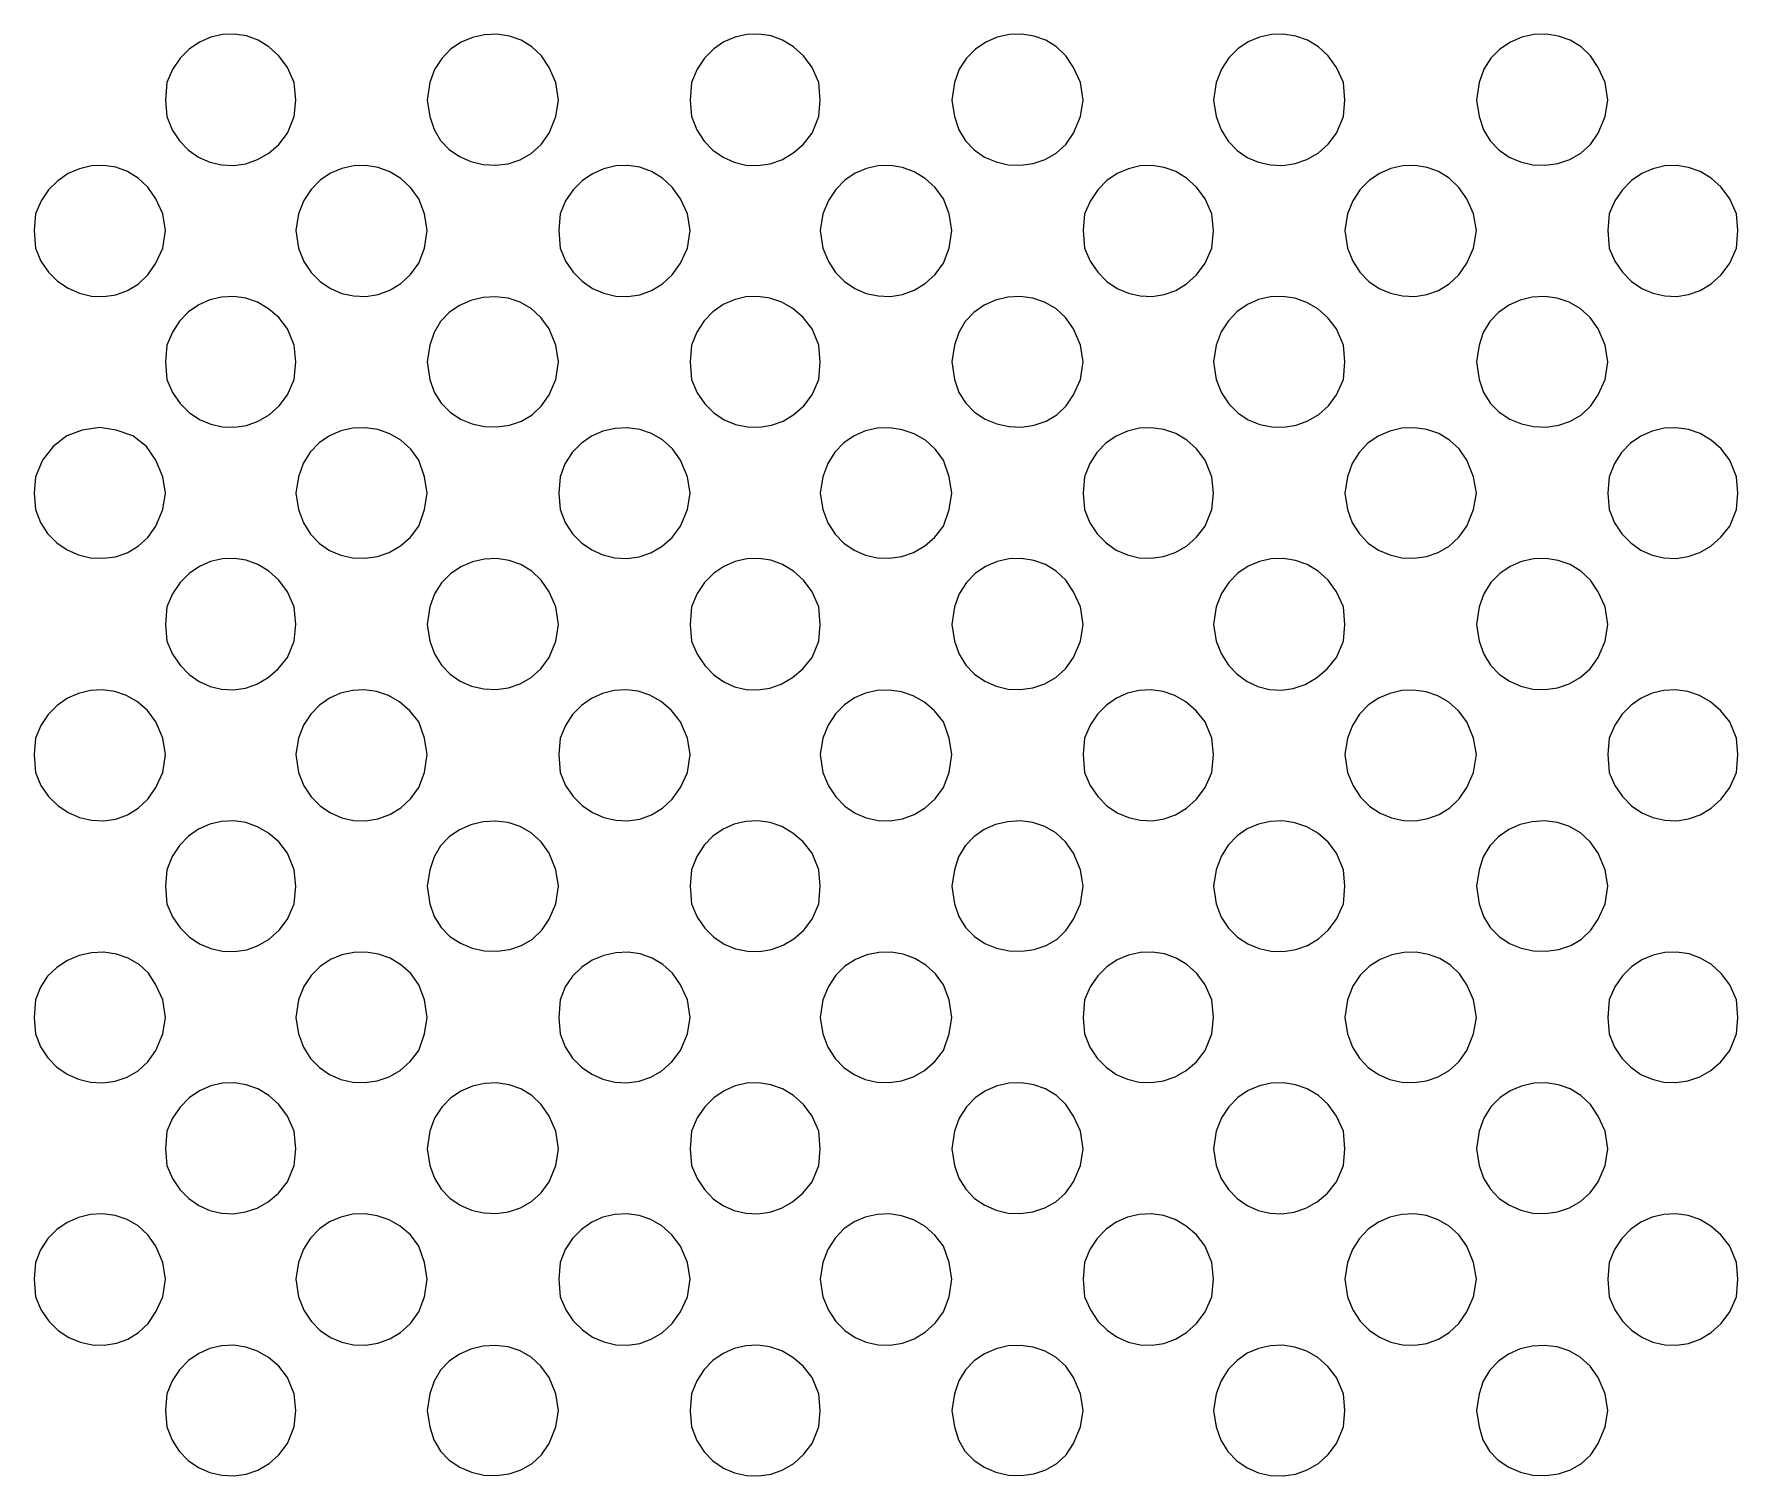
# Model space of a CAD drawing. Extents: x 0 to 242, y -13 to 199.
# Drawn here: x 53 to 85.79, y 139.39 to 167.15 of the extents above; entities that cross this region are included whole.
import ezdxf

# ---------------------------------------------------------------- set-up
doc = ezdxf.new("R2010")
doc.units = 0
doc.layers.add('GEOMETRY', color=7, linetype='Continuous')

msp = doc.modelspace()

# ---------------------------------------------------------------- linework, layer by layer
at = {"layer": 'GEOMETRY', "lineweight": 13}
for points in [[(58.036, 165.878), (58.009, 166.222), (57.877, 166.51), (57.711, 166.734), (57.52, 166.909), (57.31, 167.036), (57.087, 167.117), (56.857, 167.152), (56.626, 167.143), (56.4, 167.091), (56.186, 166.997), (55.988, 166.862), (55.813, 166.687), (55.667, 166.473), (55.557, 166.222), (55.531, 165.878), (55.557, 165.562), (55.659, 165.31), (55.799, 165.095), (55.97, 164.919), (56.167, 164.783), (56.382, 164.688), (56.61, 164.634), (56.844, 164.623), (57.077, 164.656), (57.303, 164.734), (57.516, 164.858), (57.709, 165.028), (57.877, 165.245), (58.009, 165.562), (58.036, 165.878)], [(63.096, 165.878), (63.043, 166.222), (62.911, 166.51), (62.764, 166.733), (62.582, 166.907), (62.374, 167.034), (62.148, 167.114), (61.911, 167.149), (61.672, 167.14), (61.438, 167.088), (61.217, 166.994), (61.016, 166.859), (60.845, 166.685), (60.71, 166.472), (60.619, 166.222), (60.566, 165.878), (60.619, 165.562), (60.698, 165.316), (60.824, 165.105), (60.99, 164.93), (61.187, 164.794), (61.407, 164.696), (61.643, 164.64), (61.885, 164.626), (62.126, 164.656), (62.357, 164.732), (62.57, 164.854), (62.758, 165.025), (62.911, 165.245), (63.043, 165.562), (63.096, 165.878)], [(68.132, 165.878), (68.105, 166.222), (67.974, 166.51), (67.809, 166.732), (67.618, 166.907), (67.407, 167.034), (67.184, 167.116), (66.953, 167.152), (66.72, 167.145), (66.494, 167.094), (66.278, 167), (66.08, 166.866), (65.906, 166.69), (65.762, 166.476), (65.654, 166.222), (65.628, 165.878), (65.654, 165.562), (65.756, 165.308), (65.896, 165.092), (66.066, 164.915), (66.261, 164.779), (66.475, 164.684), (66.701, 164.631), (66.933, 164.621), (67.166, 164.654), (67.392, 164.733), (67.606, 164.857), (67.802, 165.027), (67.974, 165.245), (68.105, 165.562), (68.132, 165.878)], [(73.194, 165.878), (73.14, 166.222), (73.008, 166.51), (72.86, 166.732), (72.679, 166.906), (72.472, 167.033), (72.246, 167.114), (72.01, 167.151), (71.772, 167.143), (71.538, 167.092), (71.317, 166.999), (71.117, 166.864), (70.945, 166.689), (70.808, 166.475), (70.715, 166.222), (70.663, 165.878), (70.715, 165.562), (70.797, 165.311), (70.927, 165.097), (71.095, 164.921), (71.293, 164.785), (71.515, 164.69), (71.751, 164.636), (71.992, 164.625), (72.232, 164.658), (72.462, 164.735), (72.673, 164.858), (72.858, 165.028), (73.008, 165.245), (73.14, 165.562), (73.194, 165.878)], [(78.228, 165.878), (78.202, 166.222), (78.07, 166.51), (77.908, 166.731), (77.718, 166.905), (77.507, 167.032), (77.282, 167.114), (77.048, 167.152), (76.814, 167.145), (76.585, 167.095), (76.368, 167.002), (76.169, 166.868), (75.995, 166.692), (75.853, 166.477), (75.749, 166.222), (75.698, 165.878), (75.749, 165.562), (75.846, 165.306), (75.983, 165.089), (76.153, 164.913), (76.35, 164.778), (76.567, 164.684), (76.797, 164.632), (77.033, 164.624), (77.269, 164.658), (77.497, 164.737), (77.712, 164.861), (77.905, 165.03), (78.07, 165.245), (78.202, 165.562), (78.228, 165.878)], [(83.289, 165.878), (83.237, 166.222), (83.105, 166.51), (82.956, 166.732), (82.774, 166.906), (82.567, 167.033), (82.342, 167.114), (82.106, 167.151), (81.867, 167.143), (81.634, 167.092), (81.414, 166.999), (81.213, 166.864), (81.041, 166.689), (80.905, 166.475), (80.812, 166.222), (80.759, 165.878), (80.812, 165.562), (80.894, 165.311), (81.024, 165.096), (81.192, 164.921), (81.39, 164.785), (81.611, 164.689), (81.846, 164.636), (82.088, 164.625), (82.328, 164.657), (82.557, 164.734), (82.769, 164.858), (82.954, 165.027), (83.105, 165.245), (83.237, 165.562), (83.289, 165.878)], [(55.531, 163.372), (55.477, 163.69), (55.346, 163.978), (55.19, 164.204), (55.006, 164.379), (54.798, 164.507), (54.574, 164.588), (54.342, 164.622), (54.107, 164.613), (53.876, 164.56), (53.657, 164.465), (53.456, 164.329), (53.279, 164.154), (53.134, 163.941), (53.027, 163.69), (53, 163.372), (53.027, 163.03), (53.133, 162.781), (53.277, 162.568), (53.453, 162.393), (53.655, 162.257), (53.874, 162.162), (54.105, 162.108), (54.34, 162.098), (54.573, 162.132), (54.797, 162.212), (55.005, 162.339), (55.19, 162.515), (55.346, 162.74), (55.477, 163.03), (55.531, 163.372)], [(60.566, 163.372), (60.512, 163.69), (60.408, 163.978), (60.246, 164.199), (60.056, 164.373), (59.845, 164.501), (59.62, 164.583), (59.387, 164.62), (59.152, 164.613), (58.923, 164.563), (58.705, 164.471), (58.506, 164.336), (58.333, 164.161), (58.191, 163.945), (58.087, 163.69), (58.036, 163.372), (58.087, 163.03), (58.189, 162.776), (58.33, 162.561), (58.504, 162.386), (58.703, 162.252), (58.921, 162.159), (59.151, 162.109), (59.387, 162.102), (59.621, 162.138), (59.847, 162.22), (60.058, 162.347), (60.247, 162.52), (60.408, 162.74), (60.512, 163.03), (60.566, 163.372)], [(65.628, 163.372), (65.576, 163.69), (65.443, 163.978), (65.281, 164.204), (65.092, 164.379), (64.883, 164.507), (64.659, 164.587), (64.428, 164.622), (64.195, 164.612), (63.967, 164.559), (63.751, 164.464), (63.551, 164.328), (63.376, 164.153), (63.231, 163.94), (63.123, 163.69), (63.097, 163.372), (63.123, 163.03), (63.231, 162.78), (63.376, 162.567), (63.551, 162.392), (63.75, 162.256), (63.967, 162.161), (64.194, 162.108), (64.427, 162.098), (64.659, 162.132), (64.882, 162.213), (65.092, 162.34), (65.281, 162.515), (65.443, 162.74), (65.576, 163.03), (65.628, 163.372)], [(70.663, 163.372), (70.61, 163.69), (70.505, 163.978), (70.341, 164.198), (70.15, 164.371), (69.939, 164.498), (69.714, 164.581), (69.481, 164.619), (69.247, 164.612), (69.019, 164.563), (68.802, 164.471), (68.604, 164.337), (68.431, 164.162), (68.288, 163.946), (68.184, 163.69), (68.132, 163.372), (68.184, 163.03), (68.287, 162.775), (68.428, 162.56), (68.601, 162.385), (68.8, 162.251), (69.017, 162.159), (69.246, 162.109), (69.481, 162.102), (69.715, 162.14), (69.94, 162.221), (70.152, 162.348), (70.342, 162.521), (70.505, 162.74), (70.61, 163.03), (70.663, 163.372)], [(75.698, 163.372), (75.671, 163.69), (75.539, 163.978), (75.373, 164.202), (75.182, 164.377), (74.972, 164.505), (74.749, 164.585), (74.519, 164.621), (74.289, 164.612), (74.063, 164.56), (73.848, 164.466), (73.65, 164.331), (73.476, 164.156), (73.33, 163.942), (73.219, 163.69), (73.194, 163.372), (73.219, 163.03), (73.329, 162.779), (73.474, 162.565), (73.649, 162.39), (73.847, 162.255), (74.061, 162.161), (74.287, 162.109), (74.518, 162.1), (74.749, 162.135), (74.972, 162.216), (75.182, 162.343), (75.373, 162.517), (75.539, 162.74), (75.671, 163.03), (75.698, 163.372)], [(80.759, 163.372), (80.706, 163.69), (80.575, 163.978), (80.422, 164.201), (80.239, 164.376), (80.032, 164.504), (79.81, 164.585), (79.578, 164.621), (79.343, 164.613), (79.113, 164.562), (78.895, 164.468), (78.696, 164.333), (78.523, 164.158), (78.382, 163.943), (78.281, 163.69), (78.229, 163.372), (78.281, 163.03), (78.379, 162.779), (78.519, 162.565), (78.692, 162.39), (78.891, 162.255), (79.109, 162.161), (79.339, 162.109), (79.575, 162.1), (79.808, 162.135), (80.031, 162.216), (80.238, 162.343), (80.422, 162.517), (80.575, 162.74), (80.706, 163.03), (80.759, 163.372)], [(85.794, 163.372), (85.768, 163.69), (85.636, 163.978), (85.469, 164.202), (85.278, 164.377), (85.068, 164.505), (84.845, 164.586), (84.616, 164.621), (84.385, 164.612), (84.159, 164.56), (83.944, 164.466), (83.747, 164.33), (83.572, 164.155), (83.426, 163.942), (83.316, 163.69), (83.289, 163.372), (83.316, 163.03), (83.426, 162.779), (83.571, 162.565), (83.745, 162.39), (83.943, 162.255), (84.158, 162.161), (84.384, 162.109), (84.615, 162.1), (84.845, 162.135), (85.069, 162.215), (85.279, 162.342), (85.47, 162.517), (85.636, 162.74), (85.768, 163.03), (85.794, 163.372)], [(58.036, 160.844), (58.009, 161.159), (57.877, 161.475), (57.708, 161.693), (57.513, 161.863), (57.3, 161.987), (57.075, 162.064), (56.842, 162.098), (56.61, 162.087), (56.383, 162.033), (56.169, 161.938), (55.973, 161.802), (55.801, 161.626), (55.661, 161.412), (55.557, 161.159), (55.531, 160.844), (55.557, 160.5), (55.665, 160.25), (55.809, 160.038), (55.984, 159.865), (56.183, 159.733), (56.399, 159.641), (56.627, 159.59), (56.859, 159.582), (57.091, 159.618), (57.314, 159.697), (57.524, 159.822), (57.714, 159.992), (57.877, 160.209), (58.009, 160.5), (58.036, 160.844)], [(63.096, 160.844), (63.043, 161.159), (62.911, 161.475), (62.756, 161.696), (62.568, 161.868), (62.354, 161.99), (62.123, 162.066), (61.883, 162.095), (61.641, 162.081), (61.407, 162.025), (61.187, 161.927), (60.991, 161.79), (60.825, 161.616), (60.699, 161.405), (60.619, 161.159), (60.566, 160.844), (60.619, 160.5), (60.703, 160.254), (60.835, 160.044), (61.006, 159.873), (61.207, 159.74), (61.431, 159.648), (61.669, 159.596), (61.913, 159.587), (62.153, 159.621), (62.381, 159.699), (62.589, 159.822), (62.769, 159.992), (62.911, 160.209), (63.043, 160.5), (63.096, 160.844)], [(68.132, 160.844), (68.105, 161.159), (67.974, 161.475), (67.801, 161.694), (67.604, 161.865), (67.389, 161.989), (67.163, 162.067), (66.931, 162.101), (66.7, 162.09), (66.474, 162.037), (66.261, 161.942), (66.067, 161.805), (65.896, 161.629), (65.757, 161.413), (65.654, 161.159), (65.628, 160.844), (65.654, 160.5), (65.762, 160.245), (65.908, 160.031), (66.084, 159.857), (66.283, 159.725), (66.5, 159.635), (66.728, 159.588), (66.961, 159.582), (67.192, 159.62), (67.416, 159.701), (67.624, 159.826), (67.813, 159.995), (67.974, 160.209), (68.105, 160.5), (68.132, 160.844)], [(73.194, 160.844), (73.14, 161.159), (73.008, 161.475), (72.852, 161.696), (72.664, 161.867), (72.45, 161.99), (72.22, 162.066), (71.98, 162.097), (71.739, 162.084), (71.505, 162.028), (71.286, 161.931), (71.089, 161.794), (70.923, 161.619), (70.796, 161.407), (70.715, 161.159), (70.663, 160.844), (70.715, 160.5), (70.799, 160.253), (70.931, 160.043), (71.102, 159.871), (71.304, 159.738), (71.528, 159.646), (71.766, 159.595), (72.009, 159.586), (72.249, 159.62), (72.477, 159.698), (72.685, 159.822), (72.865, 159.992), (73.008, 160.209), (73.14, 160.5), (73.194, 160.844)], [(78.228, 160.844), (78.202, 161.159), (78.07, 161.475), (77.903, 161.691), (77.708, 161.861), (77.494, 161.985), (77.266, 162.064), (77.032, 162.099), (76.797, 162.09), (76.568, 162.039), (76.352, 161.945), (76.156, 161.809), (75.986, 161.633), (75.848, 161.416), (75.749, 161.159), (75.698, 160.844), (75.749, 160.5), (75.852, 160.244), (75.995, 160.03), (76.17, 159.857), (76.37, 159.725), (76.589, 159.635), (76.82, 159.588), (77.056, 159.583), (77.29, 159.621), (77.515, 159.703), (77.725, 159.827), (77.912, 159.996), (78.07, 160.209), (78.202, 160.5), (78.228, 160.844)], [(83.289, 160.844), (83.237, 161.159), (83.105, 161.475), (82.949, 161.696), (82.76, 161.867), (82.546, 161.991), (82.316, 162.067), (82.077, 162.097), (81.836, 162.084), (81.602, 162.028), (81.383, 161.931), (81.187, 161.794), (81.021, 161.619), (80.893, 161.407), (80.812, 161.159), (80.759, 160.844), (80.812, 160.5), (80.897, 160.253), (81.029, 160.042), (81.2, 159.871), (81.402, 159.738), (81.625, 159.646), (81.862, 159.594), (82.105, 159.585), (82.344, 159.62), (82.572, 159.698), (82.78, 159.822), (82.961, 159.992), (83.105, 160.209), (83.237, 160.5), (83.289, 160.844)], [(55.531, 158.313), (55.477, 158.628), (55.346, 158.945), (55.163, 159.209), (54.898, 159.419), (54.582, 159.525), (54.265, 159.579), (53.923, 159.525), (53.633, 159.419), (53.369, 159.209), (53.159, 158.945), (53.027, 158.628), (53, 158.313), (53.027, 157.996), (53.123, 157.746), (53.261, 157.533), (53.435, 157.357), (53.635, 157.221), (53.856, 157.125), (54.089, 157.07), (54.328, 157.058), (54.564, 157.089), (54.792, 157.166), (55.003, 157.29), (55.19, 157.46), (55.346, 157.68), (55.477, 157.996), (55.531, 158.313)], [(60.566, 158.313), (60.512, 158.628), (60.408, 158.945), (60.249, 159.161), (60.059, 159.332), (59.845, 159.456), (59.615, 159.536), (59.377, 159.571), (59.137, 159.563), (58.904, 159.511), (58.684, 159.417), (58.485, 159.281), (58.314, 159.104), (58.179, 158.886), (58.087, 158.628), (58.036, 158.313), (58.087, 157.996), (58.184, 157.739), (58.32, 157.523), (58.491, 157.346), (58.688, 157.211), (58.905, 157.117), (59.135, 157.066), (59.371, 157.058), (59.607, 157.093), (59.836, 157.172), (60.05, 157.296), (60.243, 157.465), (60.408, 157.68), (60.512, 157.996), (60.566, 158.313)], [(65.628, 158.313), (65.576, 158.628), (65.443, 158.945), (65.286, 159.165), (65.098, 159.337), (64.886, 159.462), (64.658, 159.539), (64.42, 159.572), (64.181, 159.56), (63.947, 159.505), (63.727, 159.409), (63.527, 159.271), (63.355, 159.095), (63.217, 158.88), (63.123, 158.628), (63.097, 158.313), (63.123, 157.996), (63.223, 157.745), (63.363, 157.531), (63.535, 157.355), (63.733, 157.219), (63.949, 157.122), (64.178, 157.068), (64.413, 157.056), (64.647, 157.088), (64.873, 157.166), (65.086, 157.289), (65.278, 157.46), (65.443, 157.68), (65.576, 157.996), (65.628, 158.313)], [(70.663, 158.313), (70.61, 158.627), (70.505, 158.945), (70.344, 159.16), (70.154, 159.33), (69.94, 159.454), (69.71, 159.534), (69.472, 159.57), (69.233, 159.562), (69, 159.511), (68.781, 159.417), (68.582, 159.282), (68.412, 159.104), (68.276, 158.886), (68.184, 158.627), (68.132, 158.313), (68.184, 157.996), (68.28, 157.739), (68.417, 157.523), (68.587, 157.347), (68.783, 157.212), (68.999, 157.118), (69.228, 157.067), (69.464, 157.059), (69.7, 157.094), (69.928, 157.173), (70.143, 157.296), (70.338, 157.465), (70.505, 157.68), (70.61, 157.996), (70.663, 158.313)], [(75.698, 158.313), (75.671, 158.627), (75.539, 158.945), (75.376, 159.164), (75.185, 159.335), (74.973, 159.459), (74.745, 159.538), (74.51, 159.571), (74.274, 159.561), (74.044, 159.507), (73.826, 159.412), (73.628, 159.275), (73.456, 159.098), (73.318, 158.881), (73.219, 158.627), (73.194, 158.313), (73.219, 157.996), (73.321, 157.743), (73.462, 157.529), (73.633, 157.353), (73.829, 157.217), (74.045, 157.122), (74.272, 157.069), (74.505, 157.058), (74.738, 157.091), (74.964, 157.169), (75.178, 157.293), (75.371, 157.462), (75.539, 157.68), (75.671, 157.996), (75.698, 158.313)], [(80.759, 158.313), (80.706, 158.627), (80.575, 158.945), (80.426, 159.164), (80.243, 159.335), (80.034, 159.459), (79.806, 159.538), (79.568, 159.571), (79.328, 159.561), (79.093, 159.507), (78.871, 159.412), (78.672, 159.275), (78.501, 159.098), (78.368, 158.882), (78.281, 158.627), (78.229, 158.313), (78.281, 157.996), (78.372, 157.743), (78.507, 157.528), (78.677, 157.352), (78.875, 157.217), (79.093, 157.122), (79.325, 157.069), (79.563, 157.058), (79.798, 157.092), (80.025, 157.17), (80.235, 157.293), (80.42, 157.463), (80.575, 157.68), (80.706, 157.996), (80.759, 158.313)], [(85.794, 158.313), (85.768, 158.627), (85.636, 158.945), (85.472, 159.164), (85.28, 159.335), (85.067, 159.46), (84.84, 159.538), (84.606, 159.572), (84.371, 159.562), (84.141, 159.508), (83.924, 159.413), (83.726, 159.276), (83.555, 159.098), (83.415, 158.882), (83.316, 158.627), (83.289, 158.313), (83.316, 157.996), (83.418, 157.743), (83.559, 157.528), (83.73, 157.353), (83.927, 157.217), (84.142, 157.121), (84.369, 157.068), (84.602, 157.057), (84.835, 157.09), (85.061, 157.168), (85.274, 157.292), (85.467, 157.462), (85.636, 157.68), (85.768, 157.996), (85.794, 158.313)], [(58.036, 155.781), (58.009, 156.124), (57.877, 156.414), (57.71, 156.638), (57.518, 156.812), (57.308, 156.939), (57.084, 157.02), (56.855, 157.055), (56.624, 157.046), (56.398, 156.994), (56.184, 156.9), (55.987, 156.765), (55.812, 156.59), (55.667, 156.376), (55.557, 156.124), (55.531, 155.781), (55.557, 155.465), (55.667, 155.214), (55.81, 154.999), (55.982, 154.824), (56.176, 154.687), (56.386, 154.592), (56.609, 154.538), (56.837, 154.527), (57.066, 154.559), (57.29, 154.637), (57.503, 154.76), (57.701, 154.93), (57.877, 155.148), (58.009, 155.465), (58.036, 155.781)], [(63.096, 155.781), (63.043, 156.124), (62.911, 156.414), (62.762, 156.637), (62.58, 156.811), (62.371, 156.938), (62.145, 157.018), (61.908, 157.052), (61.669, 157.043), (61.435, 156.99), (61.215, 156.896), (61.015, 156.761), (60.844, 156.587), (60.71, 156.374), (60.619, 156.124), (60.566, 155.781), (60.619, 155.465), (60.708, 155.216), (60.84, 155.003), (61.008, 154.828), (61.204, 154.692), (61.422, 154.596), (61.654, 154.542), (61.891, 154.53), (62.128, 154.562), (62.356, 154.638), (62.567, 154.761), (62.755, 154.931), (62.911, 155.148), (63.043, 155.465), (63.096, 155.781)], [(68.132, 155.781), (68.105, 156.124), (67.974, 156.414), (67.808, 156.637), (67.616, 156.811), (67.406, 156.938), (67.182, 157.02), (66.951, 157.056), (66.719, 157.048), (66.492, 156.997), (66.277, 156.903), (66.08, 156.769), (65.906, 156.593), (65.762, 156.378), (65.654, 156.124), (65.628, 155.781), (65.654, 155.465), (65.765, 155.21), (65.909, 154.994), (66.08, 154.817), (66.273, 154.681), (66.482, 154.586), (66.703, 154.533), (66.93, 154.523), (67.158, 154.557), (67.381, 154.636), (67.595, 154.76), (67.794, 154.931), (67.974, 155.148), (68.105, 155.465), (68.132, 155.781)], [(73.194, 155.781), (73.14, 156.124), (73.008, 156.414), (72.858, 156.637), (72.675, 156.811), (72.467, 156.938), (72.242, 157.019), (72.006, 157.054), (71.767, 157.046), (71.534, 156.994), (71.314, 156.9), (71.114, 156.765), (70.943, 156.591), (70.807, 156.377), (70.715, 156.124), (70.663, 155.781), (70.715, 155.465), (70.803, 155.215), (70.935, 155.002), (71.103, 154.827), (71.299, 154.691), (71.518, 154.595), (71.749, 154.541), (71.987, 154.529), (72.224, 154.561), (72.452, 154.638), (72.664, 154.761), (72.852, 154.931), (73.008, 155.148), (73.14, 155.465), (73.194, 155.781)], [(78.228, 155.781), (78.202, 156.124), (78.07, 156.414), (77.907, 156.635), (77.717, 156.809), (77.506, 156.936), (77.28, 157.018), (77.047, 157.054), (76.812, 157.047), (76.583, 156.997), (76.366, 156.904), (76.167, 156.77), (75.994, 156.594), (75.852, 156.379), (75.749, 156.124), (75.698, 155.781), (75.749, 155.465), (75.852, 155.215), (75.99, 155.001), (76.157, 154.825), (76.347, 154.688), (76.556, 154.59), (76.777, 154.535), (77.006, 154.522), (77.236, 154.554), (77.463, 154.631), (77.682, 154.755), (77.886, 154.927), (78.07, 155.148), (78.202, 155.465), (78.228, 155.781)], [(83.289, 155.781), (83.237, 156.124), (83.105, 156.414), (82.954, 156.637), (82.771, 156.811), (82.563, 156.938), (82.337, 157.019), (82.101, 157.054), (81.863, 157.046), (81.63, 156.994), (81.41, 156.9), (81.211, 156.765), (81.04, 156.591), (80.904, 156.377), (80.812, 156.124), (80.759, 155.781), (80.812, 155.465), (80.9, 155.215), (81.032, 155.002), (81.2, 154.827), (81.396, 154.691), (81.614, 154.595), (81.846, 154.541), (82.083, 154.53), (82.32, 154.562), (82.548, 154.638), (82.76, 154.761), (82.948, 154.931), (83.105, 155.148), (83.237, 155.465), (83.289, 155.781)], [(55.531, 153.278), (55.477, 153.593), (55.346, 153.909), (55.182, 154.126), (54.991, 154.296), (54.78, 154.418), (54.554, 154.494), (54.32, 154.525), (54.086, 154.513), (53.857, 154.458), (53.64, 154.363), (53.442, 154.227), (53.27, 154.052), (53.129, 153.841), (53.027, 153.593), (53, 153.278), (53.027, 152.935), (53.133, 152.684), (53.278, 152.471), (53.455, 152.296), (53.656, 152.161), (53.876, 152.066), (54.106, 152.013), (54.341, 152.003), (54.574, 152.037), (54.798, 152.118), (55.005, 152.245), (55.19, 152.42), (55.346, 152.645), (55.477, 152.935), (55.531, 153.278)], [(60.566, 153.278), (60.512, 153.593), (60.408, 153.909), (60.233, 154.124), (60.035, 154.292), (59.819, 154.414), (59.591, 154.492), (59.358, 154.525), (59.126, 154.515), (58.9, 154.462), (58.687, 154.368), (58.493, 154.233), (58.325, 154.058), (58.187, 153.845), (58.087, 153.593), (58.036, 153.278), (58.087, 152.935), (58.19, 152.68), (58.332, 152.464), (58.505, 152.289), (58.704, 152.155), (58.921, 152.062), (59.151, 152.012), (59.386, 152.005), (59.619, 152.042), (59.845, 152.124), (60.056, 152.251), (60.246, 152.424), (60.408, 152.645), (60.512, 152.935), (60.566, 153.278)], [(65.628, 153.278), (65.576, 153.593), (65.443, 153.909), (65.267, 154.129), (65.068, 154.3), (64.853, 154.422), (64.626, 154.497), (64.395, 154.526), (64.164, 154.512), (63.94, 154.456), (63.728, 154.358), (63.535, 154.222), (63.365, 154.048), (63.226, 153.837), (63.123, 153.593), (63.097, 153.278), (63.123, 152.935), (63.231, 152.685), (63.375, 152.472), (63.55, 152.297), (63.75, 152.161), (63.966, 152.066), (64.194, 152.013), (64.427, 152.003), (64.659, 152.037), (64.883, 152.117), (65.092, 152.244), (65.281, 152.42), (65.443, 152.645), (65.576, 152.935), (65.628, 153.278)], [(70.663, 153.278), (70.61, 153.593), (70.505, 153.909), (70.332, 154.12), (70.135, 154.287), (69.921, 154.409), (69.694, 154.487), (69.461, 154.522), (69.229, 154.514), (69.003, 154.464), (68.79, 154.372), (68.595, 154.238), (68.425, 154.063), (68.286, 153.848), (68.184, 153.593), (68.132, 153.278), (68.184, 152.935), (68.288, 152.679), (68.43, 152.463), (68.603, 152.288), (68.801, 152.154), (69.018, 152.062), (69.246, 152.012), (69.48, 152.006), (69.713, 152.044), (69.939, 152.126), (70.15, 152.253), (70.341, 152.425), (70.505, 152.645), (70.61, 152.935), (70.663, 153.278)], [(75.698, 153.278), (75.671, 153.593), (75.539, 153.909), (75.365, 154.124), (75.169, 154.292), (74.956, 154.414), (74.731, 154.491), (74.501, 154.523), (74.271, 154.513), (74.047, 154.46), (73.835, 154.366), (73.641, 154.231), (73.469, 154.057), (73.327, 153.843), (73.219, 153.593), (73.194, 153.278), (73.219, 152.935), (73.329, 152.683), (73.475, 152.469), (73.649, 152.294), (73.847, 152.159), (74.062, 152.065), (74.287, 152.013), (74.518, 152.004), (74.748, 152.04), (74.971, 152.12), (75.182, 152.247), (75.373, 152.422), (75.539, 152.645), (75.671, 152.935), (75.698, 153.278)], [(80.759, 153.278), (80.706, 153.593), (80.575, 153.909), (80.416, 154.123), (80.228, 154.291), (80.018, 154.413), (79.792, 154.49), (79.558, 154.522), (79.323, 154.511), (79.094, 154.458), (78.877, 154.364), (78.68, 154.229), (78.511, 154.055), (78.375, 153.842), (78.281, 153.593), (78.229, 153.278), (78.281, 152.935), (78.386, 152.675), (78.53, 152.458), (78.707, 152.282), (78.908, 152.149), (79.128, 152.058), (79.359, 152.01), (79.593, 152.006), (79.825, 152.045), (80.046, 152.128), (80.249, 152.256), (80.428, 152.428), (80.575, 152.645), (80.706, 152.935), (80.759, 153.278)], [(85.794, 153.278), (85.768, 153.593), (85.636, 153.909), (85.462, 154.124), (85.266, 154.292), (85.053, 154.414), (84.828, 154.491), (84.598, 154.523), (84.368, 154.513), (84.143, 154.46), (83.931, 154.365), (83.736, 154.23), (83.565, 154.056), (83.423, 153.843), (83.316, 153.593), (83.289, 153.278), (83.316, 152.935), (83.426, 152.683), (83.571, 152.47), (83.745, 152.295), (83.943, 152.159), (84.158, 152.065), (84.384, 152.013), (84.615, 152.004), (84.845, 152.039), (85.068, 152.12), (85.278, 152.247), (85.469, 152.421), (85.636, 152.645), (85.768, 152.935), (85.794, 153.278)], [(58.036, 150.746), (58.009, 151.061), (57.877, 151.379), (57.708, 151.597), (57.514, 151.767), (57.301, 151.89), (57.075, 151.968), (56.842, 152.001), (56.609, 151.99), (56.382, 151.937), (56.167, 151.841), (55.971, 151.705), (55.799, 151.529), (55.659, 151.314), (55.557, 151.061), (55.531, 150.746), (55.557, 150.404), (55.665, 150.154), (55.81, 149.942), (55.985, 149.769), (56.183, 149.636), (56.4, 149.544), (56.628, 149.494), (56.86, 149.486), (57.092, 149.522), (57.315, 149.601), (57.525, 149.726), (57.714, 149.896), (57.877, 150.113), (58.009, 150.404), (58.036, 150.746)], [(63.096, 150.746), (63.043, 151.061), (62.911, 151.379), (62.758, 151.6), (62.57, 151.77), (62.356, 151.892), (62.125, 151.968), (61.884, 151.998), (61.642, 151.984), (61.407, 151.927), (61.187, 151.83), (60.989, 151.693), (60.824, 151.519), (60.698, 151.308), (60.619, 151.061), (60.566, 150.746), (60.619, 150.404), (60.703, 150.158), (60.834, 149.949), (61.005, 149.777), (61.207, 149.645), (61.431, 149.552), (61.67, 149.501), (61.913, 149.492), (62.154, 149.525), (62.382, 149.603), (62.591, 149.727), (62.77, 149.896), (62.911, 150.113), (63.043, 150.404), (63.096, 150.746)], [(68.132, 150.746), (68.105, 151.061), (67.974, 151.379), (67.802, 151.597), (67.606, 151.768), (67.391, 151.892), (67.165, 151.97), (66.932, 152.003), (66.7, 151.993), (66.474, 151.94), (66.26, 151.845), (66.065, 151.708), (65.895, 151.532), (65.756, 151.316), (65.654, 151.061), (65.628, 150.746), (65.654, 150.404), (65.762, 150.149), (65.908, 149.935), (66.084, 149.761), (66.284, 149.629), (66.501, 149.539), (66.729, 149.492), (66.962, 149.486), (67.193, 149.524), (67.417, 149.606), (67.625, 149.731), (67.813, 149.9), (67.974, 150.113), (68.105, 150.404), (68.132, 150.746)], [(73.194, 150.746), (73.14, 151.061), (73.008, 151.379), (72.854, 151.599), (72.666, 151.77), (72.452, 151.893), (72.221, 151.969), (71.981, 152), (71.74, 151.987), (71.505, 151.931), (71.285, 151.834), (71.088, 151.698), (70.922, 151.522), (70.795, 151.31), (70.715, 151.061), (70.663, 150.746), (70.715, 150.404), (70.797, 150.158), (70.928, 149.948), (71.099, 149.777), (71.301, 149.644), (71.526, 149.552), (71.765, 149.501), (72.01, 149.491), (72.251, 149.525), (72.48, 149.603), (72.689, 149.727), (72.867, 149.896), (73.008, 150.113), (73.14, 150.404), (73.194, 150.746)], [(78.228, 150.746), (78.202, 151.061), (78.07, 151.379), (77.904, 151.595), (77.71, 151.764), (77.496, 151.888), (77.267, 151.967), (77.032, 152.002), (76.796, 151.993), (76.567, 151.941), (76.35, 151.848), (76.153, 151.712), (75.983, 151.535), (75.846, 151.318), (75.749, 151.061), (75.698, 150.746), (75.749, 150.404), (75.85, 150.151), (75.99, 149.938), (76.164, 149.765), (76.363, 149.633), (76.582, 149.542), (76.813, 149.493), (77.049, 149.487), (77.284, 149.523), (77.51, 149.604), (77.721, 149.729), (77.91, 149.898), (78.07, 150.113), (78.202, 150.404), (78.228, 150.746)], [(83.289, 150.746), (83.237, 151.061), (83.105, 151.379), (82.95, 151.599), (82.762, 151.77), (82.549, 151.893), (82.318, 151.969), (82.078, 152), (81.836, 151.987), (81.602, 151.931), (81.382, 151.834), (81.185, 151.697), (81.019, 151.522), (80.892, 151.31), (80.812, 151.061), (80.759, 150.746), (80.812, 150.404), (80.895, 150.158), (81.026, 149.948), (81.197, 149.776), (81.399, 149.644), (81.624, 149.552), (81.862, 149.5), (82.106, 149.491), (82.347, 149.525), (82.575, 149.603), (82.784, 149.727), (82.963, 149.896), (83.105, 150.113), (83.237, 150.404), (83.289, 150.746)], [(55.531, 148.215), (55.477, 148.558), (55.346, 148.848), (55.201, 149.068), (55.02, 149.239), (54.811, 149.362), (54.584, 149.439), (54.345, 149.472), (54.102, 149.461), (53.865, 149.408), (53.64, 149.314), (53.435, 149.181), (53.26, 149.01), (53.121, 148.802), (53.027, 148.558), (53, 148.215), (53.027, 147.9), (53.124, 147.65), (53.262, 147.437), (53.435, 147.261), (53.635, 147.124), (53.855, 147.028), (54.087, 146.973), (54.326, 146.961), (54.562, 146.992), (54.79, 147.069), (55.001, 147.192), (55.189, 147.362), (55.346, 147.581), (55.477, 147.9), (55.531, 148.215)], [(60.566, 148.215), (60.512, 148.558), (60.408, 148.848), (60.25, 149.062), (60.062, 149.231), (59.852, 149.356), (59.627, 149.437), (59.392, 149.475), (59.156, 149.47), (58.924, 149.422), (58.705, 149.332), (58.505, 149.2), (58.331, 149.027), (58.189, 148.813), (58.087, 148.558), (58.036, 148.215), (58.087, 147.9), (58.184, 147.644), (58.321, 147.427), (58.491, 147.251), (58.687, 147.116), (58.904, 147.022), (59.133, 146.97), (59.369, 146.962), (59.605, 146.996), (59.833, 147.075), (60.047, 147.198), (60.241, 147.367), (60.408, 147.581), (60.512, 147.9), (60.566, 148.215)], [(65.628, 148.215), (65.576, 148.558), (65.443, 148.848), (65.287, 149.067), (65.102, 149.238), (64.893, 149.362), (64.667, 149.44), (64.432, 149.474), (64.195, 149.464), (63.963, 149.412), (63.743, 149.319), (63.541, 149.185), (63.366, 149.014), (63.224, 148.804), (63.123, 148.558), (63.097, 148.215), (63.123, 147.9), (63.224, 147.649), (63.363, 147.435), (63.535, 147.259), (63.732, 147.123), (63.948, 147.026), (64.177, 146.972), (64.411, 146.96), (64.645, 146.992), (64.872, 147.069), (65.084, 147.192), (65.277, 147.362), (65.443, 147.581), (65.576, 147.9), (65.628, 148.215)], [(70.663, 148.215), (70.61, 148.558), (70.505, 148.848), (70.349, 149.058), (70.163, 149.226), (69.954, 149.351), (69.729, 149.433), (69.495, 149.472), (69.259, 149.469), (69.027, 149.424), (68.807, 149.335), (68.606, 149.205), (68.43, 149.031), (68.287, 148.816), (68.184, 148.558), (68.132, 148.215), (68.184, 147.9), (68.28, 147.645), (68.416, 147.429), (68.585, 147.253), (68.781, 147.117), (68.997, 147.024), (69.225, 146.972), (69.461, 146.963), (69.696, 146.997), (69.925, 147.075), (70.14, 147.198), (70.336, 147.367), (70.505, 147.581), (70.61, 147.9), (70.663, 148.215)], [(75.698, 148.215), (75.671, 148.558), (75.539, 148.848), (75.377, 149.065), (75.188, 149.235), (74.979, 149.36), (74.756, 149.44), (74.525, 149.476), (74.292, 149.468), (74.064, 149.418), (73.847, 149.326), (73.648, 149.194), (73.473, 149.021), (73.328, 148.809), (73.219, 148.558), (73.194, 148.215), (73.219, 147.9), (73.322, 147.648), (73.462, 147.433), (73.633, 147.257), (73.829, 147.121), (74.044, 147.026), (74.271, 146.973), (74.504, 146.962), (74.737, 146.994), (74.963, 147.072), (75.176, 147.195), (75.37, 147.364), (75.539, 147.581), (75.671, 147.9), (75.698, 148.215)], [(80.759, 148.215), (80.706, 148.558), (80.575, 148.848), (80.435, 149.058), (80.261, 149.225), (80.059, 149.35), (79.837, 149.432), (79.604, 149.472), (79.366, 149.469), (79.132, 149.424), (78.908, 149.336), (78.704, 149.205), (78.526, 149.032), (78.382, 148.817), (78.281, 148.558), (78.229, 148.215), (78.281, 147.9), (78.373, 147.647), (78.508, 147.432), (78.678, 147.256), (78.876, 147.12), (79.094, 147.025), (79.325, 146.972), (79.562, 146.962), (79.797, 146.995), (80.024, 147.073), (80.233, 147.196), (80.42, 147.365), (80.575, 147.581), (80.706, 147.9), (80.759, 148.215)], [(85.794, 148.215), (85.768, 148.558), (85.636, 148.848), (85.474, 149.065), (85.285, 149.235), (85.076, 149.36), (84.852, 149.44), (84.621, 149.476), (84.388, 149.468), (84.16, 149.419), (83.944, 149.327), (83.745, 149.194), (83.569, 149.021), (83.424, 148.809), (83.316, 148.558), (83.289, 148.215), (83.316, 147.9), (83.419, 147.648), (83.559, 147.433), (83.73, 147.257), (83.926, 147.121), (84.14, 147.026), (84.367, 146.973), (84.6, 146.962), (84.832, 146.994), (85.058, 147.072), (85.272, 147.195), (85.466, 147.364), (85.636, 147.581), (85.768, 147.9), (85.794, 148.215)], [(58.036, 145.685), (58.009, 146.028), (57.877, 146.318), (57.71, 146.541), (57.519, 146.716), (57.308, 146.843), (57.085, 146.923), (56.855, 146.959), (56.625, 146.95), (56.399, 146.898), (56.184, 146.803), (55.987, 146.668), (55.812, 146.493), (55.667, 146.279), (55.557, 146.028), (55.531, 145.685), (55.557, 145.369), (55.664, 145.119), (55.806, 144.906), (55.977, 144.732), (56.172, 144.597), (56.384, 144.503), (56.608, 144.45), (56.838, 144.439), (57.069, 144.472), (57.294, 144.548), (57.507, 144.67), (57.703, 144.837), (57.877, 145.052), (58.009, 145.369), (58.036, 145.685)], [(63.096, 145.685), (63.043, 146.028), (62.911, 146.318), (62.762, 146.541), (62.58, 146.715), (62.371, 146.842), (62.145, 146.922), (61.909, 146.957), (61.67, 146.947), (61.436, 146.895), (61.216, 146.801), (61.016, 146.666), (60.845, 146.491), (60.71, 146.278), (60.619, 146.028), (60.566, 145.685), (60.619, 145.369), (60.704, 145.121), (60.835, 144.91), (61.002, 144.737), (61.2, 144.603), (61.42, 144.508), (61.653, 144.455), (61.893, 144.443), (62.131, 144.475), (62.36, 144.55), (62.572, 144.671), (62.758, 144.838), (62.911, 145.052), (63.043, 145.369), (63.096, 145.685)], [(68.132, 145.685), (68.105, 146.028), (67.974, 146.318), (67.807, 146.54), (67.616, 146.714), (67.405, 146.842), (67.182, 146.923), (66.951, 146.96), (66.72, 146.952), (66.493, 146.901), (66.279, 146.807), (66.081, 146.672), (65.907, 146.497), (65.762, 146.282), (65.654, 146.028), (65.628, 145.685), (65.654, 145.369), (65.761, 145.116), (65.903, 144.902), (66.073, 144.727), (66.267, 144.592), (66.477, 144.498), (66.7, 144.446), (66.929, 144.436), (67.159, 144.469), (67.384, 144.547), (67.598, 144.669), (67.797, 144.837), (67.974, 145.052), (68.105, 145.369), (68.132, 145.685)], [(73.194, 145.685), (73.14, 146.028), (73.008, 146.318), (72.859, 146.54), (72.677, 146.714), (72.469, 146.841), (72.243, 146.922), (72.007, 146.958), (71.769, 146.949), (71.536, 146.898), (71.315, 146.804), (71.115, 146.669), (70.944, 146.494), (70.808, 146.28), (70.715, 146.028), (70.663, 145.685), (70.715, 145.369), (70.801, 145.12), (70.932, 144.908), (71.1, 144.734), (71.297, 144.6), (71.516, 144.505), (71.749, 144.452), (71.988, 144.441), (72.226, 144.473), (72.454, 144.549), (72.666, 144.67), (72.853, 144.837), (73.008, 145.052), (73.14, 145.369), (73.194, 145.685)], [(78.228, 145.685), (78.202, 146.028), (78.07, 146.319), (77.908, 146.539), (77.718, 146.713), (77.506, 146.84), (77.281, 146.921), (77.047, 146.958), (76.813, 146.951), (76.583, 146.901), (76.366, 146.808), (76.167, 146.673), (75.994, 146.498), (75.852, 146.283), (75.749, 146.028), (75.698, 145.685), (75.749, 145.369), (75.849, 145.118), (75.987, 144.905), (76.155, 144.73), (76.349, 144.595), (76.561, 144.5), (76.786, 144.447), (77.018, 144.437), (77.251, 144.469), (77.479, 144.546), (77.695, 144.669), (77.894, 144.837), (78.07, 145.053), (78.202, 145.369), (78.228, 145.685)], [(83.289, 145.685), (83.237, 146.028), (83.105, 146.319), (82.955, 146.541), (82.772, 146.715), (82.563, 146.842), (82.338, 146.922), (82.102, 146.958), (81.864, 146.949), (81.631, 146.897), (81.411, 146.804), (81.211, 146.669), (81.04, 146.494), (80.904, 146.28), (80.812, 146.028), (80.759, 145.685), (80.812, 145.369), (80.898, 145.12), (81.029, 144.908), (81.197, 144.734), (81.394, 144.6), (81.613, 144.505), (81.845, 144.452), (82.084, 144.441), (82.322, 144.473), (82.551, 144.549), (82.762, 144.671), (82.95, 144.838), (83.105, 145.053), (83.237, 145.369), (83.289, 145.685)], [(55.531, 143.181), (55.477, 143.496), (55.346, 143.814), (55.189, 144.033), (55.001, 144.203), (54.79, 144.326), (54.562, 144.403), (54.326, 144.435), (54.088, 144.423), (53.855, 144.368), (53.635, 144.271), (53.435, 144.135), (53.262, 143.959), (53.124, 143.746), (53.027, 143.496), (53, 143.181), (53.027, 142.838), (53.138, 142.583), (53.286, 142.367), (53.464, 142.192), (53.667, 142.057), (53.887, 141.964), (54.118, 141.914), (54.352, 141.907), (54.584, 141.944), (54.805, 142.025), (55.011, 142.153), (55.193, 142.327), (55.346, 142.548), (55.477, 142.838), (55.531, 143.181)], [(60.566, 143.181), (60.512, 143.496), (60.408, 143.814), (60.242, 144.029), (60.048, 144.198), (59.834, 144.321), (59.605, 144.4), (59.37, 144.435), (59.134, 144.427), (58.904, 144.375), (58.688, 144.281), (58.491, 144.146), (58.321, 143.97), (58.184, 143.753), (58.087, 143.496), (58.036, 143.181), (58.087, 142.838), (58.19, 142.583), (58.332, 142.368), (58.505, 142.192), (58.704, 142.058), (58.921, 141.965), (59.15, 141.915), (59.385, 141.908), (59.619, 141.945), (59.844, 142.027), (60.055, 142.154), (60.246, 142.327), (60.408, 142.548), (60.512, 142.838), (60.566, 143.181)], [(65.628, 143.181), (65.576, 143.496), (65.443, 143.814), (65.277, 144.033), (65.085, 144.204), (64.872, 144.327), (64.645, 144.404), (64.412, 144.436), (64.177, 144.424), (63.949, 144.369), (63.733, 144.273), (63.535, 144.137), (63.364, 143.961), (63.224, 143.747), (63.123, 143.496), (63.097, 143.181), (63.123, 142.838), (63.232, 142.588), (63.378, 142.375), (63.553, 142.2), (63.751, 142.064), (63.967, 141.969), (64.194, 141.916), (64.426, 141.906), (64.657, 141.94), (64.88, 142.02), (65.089, 142.147), (65.279, 142.323), (65.443, 142.548), (65.576, 142.838), (65.628, 143.181)], [(70.663, 143.181), (70.61, 143.496), (70.505, 143.814), (70.336, 144.028), (70.141, 144.197), (69.925, 144.32), (69.697, 144.399), (69.462, 144.434), (69.226, 144.425), (68.997, 144.373), (68.782, 144.279), (68.586, 144.144), (68.417, 143.968), (68.28, 143.752), (68.184, 143.496), (68.132, 143.181), (68.184, 142.838), (68.288, 142.582), (68.43, 142.366), (68.603, 142.191), (68.801, 142.057), (69.017, 141.965), (69.246, 141.916), (69.479, 141.909), (69.712, 141.947), (69.938, 142.029), (70.149, 142.156), (70.34, 142.329), (70.505, 142.548), (70.61, 142.838), (70.663, 143.181)], [(75.698, 143.181), (75.671, 143.496), (75.539, 143.814), (75.37, 144.031), (75.176, 144.201), (74.963, 144.324), (74.737, 144.401), (74.504, 144.434), (74.271, 144.423), (74.044, 144.37), (73.829, 144.275), (73.633, 144.139), (73.462, 143.963), (73.322, 143.748), (73.219, 143.496), (73.194, 143.181), (73.219, 142.838), (73.331, 142.586), (73.477, 142.372), (73.651, 142.197), (73.848, 142.062), (74.062, 141.968), (74.287, 141.916), (74.517, 141.907), (74.747, 141.942), (74.969, 142.023), (75.18, 142.15), (75.371, 142.325), (75.539, 142.548), (75.671, 142.838), (75.698, 143.181)], [(80.759, 143.181), (80.706, 143.496), (80.575, 143.814), (80.42, 144.03), (80.234, 144.2), (80.024, 144.323), (79.798, 144.401), (79.563, 144.434), (79.326, 144.424), (79.095, 144.371), (78.876, 144.276), (78.678, 144.14), (78.508, 143.964), (78.373, 143.749), (78.281, 143.496), (78.229, 143.181), (78.281, 142.837), (78.381, 142.585), (78.521, 142.371), (78.694, 142.196), (78.893, 142.061), (79.111, 141.967), (79.34, 141.915), (79.574, 141.906), (79.807, 141.942), (80.03, 142.023), (80.237, 142.15), (80.421, 142.325), (80.575, 142.548), (80.706, 142.837), (80.759, 143.181)], [(85.794, 143.181), (85.768, 143.496), (85.636, 143.814), (85.466, 144.031), (85.272, 144.201), (85.059, 144.324), (84.833, 144.402), (84.6, 144.435), (84.368, 144.424), (84.141, 144.371), (83.927, 144.275), (83.731, 144.139), (83.559, 143.963), (83.419, 143.749), (83.316, 143.496), (83.289, 143.181), (83.316, 142.837), (83.427, 142.586), (83.572, 142.372), (83.747, 142.197), (83.944, 142.062), (84.158, 141.968), (84.384, 141.916), (84.614, 141.907), (84.844, 141.942), (85.067, 142.023), (85.277, 142.149), (85.468, 142.324), (85.636, 142.547), (85.768, 142.837), (85.794, 143.181)], [(58.036, 140.65), (58.009, 140.967), (57.877, 141.283), (57.708, 141.5), (57.515, 141.67), (57.301, 141.793), (57.075, 141.871), (56.843, 141.904), (56.61, 141.893), (56.382, 141.84), (56.168, 141.745), (55.971, 141.609), (55.8, 141.434), (55.66, 141.219), (55.557, 140.967), (55.531, 140.65), (55.557, 140.335), (55.656, 140.08), (55.795, 139.863), (55.967, 139.686), (56.165, 139.55), (56.382, 139.454), (56.611, 139.401), (56.847, 139.39), (57.082, 139.424), (57.309, 139.502), (57.522, 139.627), (57.713, 139.798), (57.877, 140.017), (58.009, 140.335), (58.036, 140.65)], [(63.096, 140.65), (63.043, 140.967), (62.911, 141.283), (62.756, 141.504), (62.568, 141.674), (62.354, 141.797), (62.123, 141.872), (61.882, 141.902), (61.641, 141.888), (61.406, 141.831), (61.187, 141.734), (60.99, 141.597), (60.825, 141.423), (60.698, 141.212), (60.619, 140.967), (60.566, 140.65), (60.619, 140.335), (60.696, 140.083), (60.823, 139.868), (60.991, 139.692), (61.192, 139.556), (61.417, 139.46), (61.657, 139.406), (61.903, 139.395), (62.146, 139.427), (62.377, 139.505), (62.588, 139.628), (62.769, 139.798), (62.911, 140.017), (63.043, 140.335), (63.096, 140.65)], [(68.132, 140.65), (68.105, 140.967), (67.974, 141.283), (67.801, 141.501), (67.604, 141.672), (67.389, 141.796), (67.163, 141.874), (66.931, 141.907), (66.699, 141.897), (66.474, 141.843), (66.261, 141.748), (66.066, 141.612), (65.896, 141.436), (65.757, 141.22), (65.654, 140.967), (65.628, 140.65), (65.654, 140.335), (65.754, 140.074), (65.894, 139.855), (66.067, 139.677), (66.266, 139.541), (66.484, 139.448), (66.714, 139.397), (66.949, 139.389), (67.184, 139.425), (67.41, 139.506), (67.622, 139.631), (67.812, 139.801), (67.974, 140.017), (68.105, 140.335), (68.132, 140.65)], [(73.194, 140.65), (73.14, 140.967), (73.008, 141.283), (72.856, 141.5), (72.671, 141.67), (72.459, 141.793), (72.23, 141.87), (71.991, 141.903), (71.75, 141.892), (71.515, 141.838), (71.294, 141.743), (71.096, 141.607), (70.928, 141.432), (70.798, 141.218), (70.715, 140.967), (70.663, 140.65), (70.715, 140.335), (70.79, 140.083), (70.916, 139.868), (71.085, 139.692), (71.286, 139.556), (71.512, 139.46), (71.753, 139.406), (72, 139.395), (72.244, 139.427), (72.476, 139.505), (72.686, 139.628), (72.867, 139.798), (73.008, 140.017), (73.14, 140.335), (73.194, 140.65)], [(78.228, 140.65), (78.202, 140.967), (78.07, 141.284), (77.903, 141.499), (77.708, 141.667), (77.494, 141.791), (77.266, 141.87), (77.031, 141.904), (76.796, 141.896), (76.567, 141.844), (76.351, 141.751), (76.155, 141.615), (75.984, 141.439), (75.847, 141.223), (75.749, 140.967), (75.698, 140.65), (75.749, 140.335), (75.842, 140.077), (75.977, 139.858), (76.148, 139.681), (76.347, 139.545), (76.566, 139.451), (76.799, 139.399), (77.039, 139.391), (77.277, 139.426), (77.506, 139.505), (77.72, 139.63), (77.91, 139.8), (78.07, 140.017), (78.202, 140.335), (78.228, 140.65)], [(83.289, 140.65), (83.237, 140.967), (83.105, 141.284), (82.948, 141.504), (82.759, 141.675), (82.545, 141.797), (82.314, 141.873), (82.074, 141.903), (81.834, 141.89), (81.6, 141.834), (81.381, 141.737), (81.185, 141.6), (81.019, 141.425), (80.892, 141.214), (80.812, 140.967), (80.759, 140.65), (80.812, 140.335), (80.887, 140.083), (81.014, 139.868), (81.182, 139.692), (81.384, 139.556), (81.609, 139.46), (81.849, 139.406), (82.095, 139.395), (82.339, 139.427), (82.57, 139.505), (82.781, 139.628), (82.962, 139.798), (83.105, 140.017), (83.237, 140.335), (83.289, 140.65)]]:
    msp.add_lwpolyline(points, close=True, dxfattribs=at)

doc.saveas('drawing.dxf')
